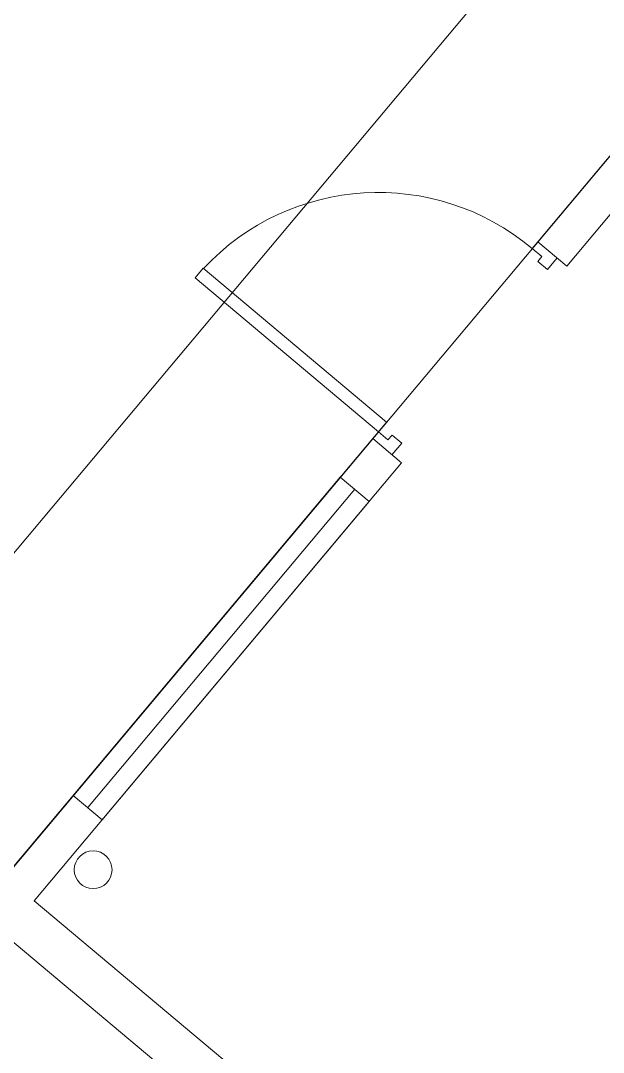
# Model space of a CAD drawing. Header units: millimetres. Extents: x 834140250 to 834644390, y 817877047 to 817987022.
# Drawn here: x 834164291 to 834166605, y 817929924 to 817934020 of the extents above; entities that cross this region are included whole.
import ezdxf

# ---------------------------------------------------------------- set-up
doc = ezdxf.new("R2010")
doc.units = ezdxf.units.MM
doc.header["$LTSCALE"] = 1000
doc.header["$MEASUREMENT"] = 0
doc.layers.add('VPA040_Text', color=3, linetype='Continuous')
doc.layers.add('VPAX', color=7, linetype='Continuous', lineweight=13)

# ---------------------------------------------------------------- blocks, each defined once
blk = doc.blocks.new('A$C767F005D')
at = {"layer": 'VPAX', "color": 253}
blk.add_line((-9042.2, -12137.4), (-7981.6, -10873.4), dxfattribs=at)
blk.add_lwpolyline([(-14262.4, -16686.1), (-14053.5, -16437.2), (-13900.3, -16565.8), (-128.6, -153.2), (-281.8, -24.7), (-72.9, 224.3), (15447.2, -12798.6, 0.414214), (15905.1, -12758.5, -0.000013), (17953.6, -10317.3, 0.364001)], format="xyb", dxfattribs=at)
for points in [[(-94.2, -1356.9), (-10475.3, -13728.5)], [(-7178.3, -9954.9), (-7216.8, -10000.9), (-7255.1, -9968.7), (-7239.1, -9949.6), (-7277.4, -9917.4), (-7254.9, -9890.6)], [(-7833.9, -10736.3), (-7795.4, -10690.3), (-7833.7, -10658.2), (-7849.7, -10677.3), (-7888, -10645.2), (-7910.5, -10672)]]:
    blk.add_lwpolyline(points, dxfattribs=at)
for points in [[(-7254.9, -9890.6), (-5236.5, -7485.2), (-5121.6, -7581.7), (-7140, -9987)], [(-7855.9, -10606.9), (-7888, -10645.2), (-8615.8, -10034.5), (-8583.6, -9996.2)], [(-9369.7, -12410.9), (-7910.5, -10672), (-7795.6, -10768.4), (-9254.7, -12507.3), (-7377.9, -14082.1), (-6818.7, -13415.7), (-6703.8, -13512.1), (-7378.7, -14316.5), (-9485.4, -12548.8)], [(-7924.2, -10921.6), (-8984.8, -12185.6), (-9099.7, -12089.2), (-8039.1, -10825.2)]]:
    blk.add_lwpolyline(points, close=True, dxfattribs=at)
blk.add_circle((-9020.7, -12383.9), 75, dxfattribs=at)
blk.add_arc((-7888, -10645.2), 950, 50, 136.983, dxfattribs=at)

msp = doc.modelspace()

# ---------------------------------------------------------------- block references
at = {"layer": 'VPA040_Text', "color": 3, "ltscale": 500}
msp.add_blockref('A$C767F005D', (834173599.7, 817943032.7), dxfattribs=at)

doc.saveas('drawing.dxf')
